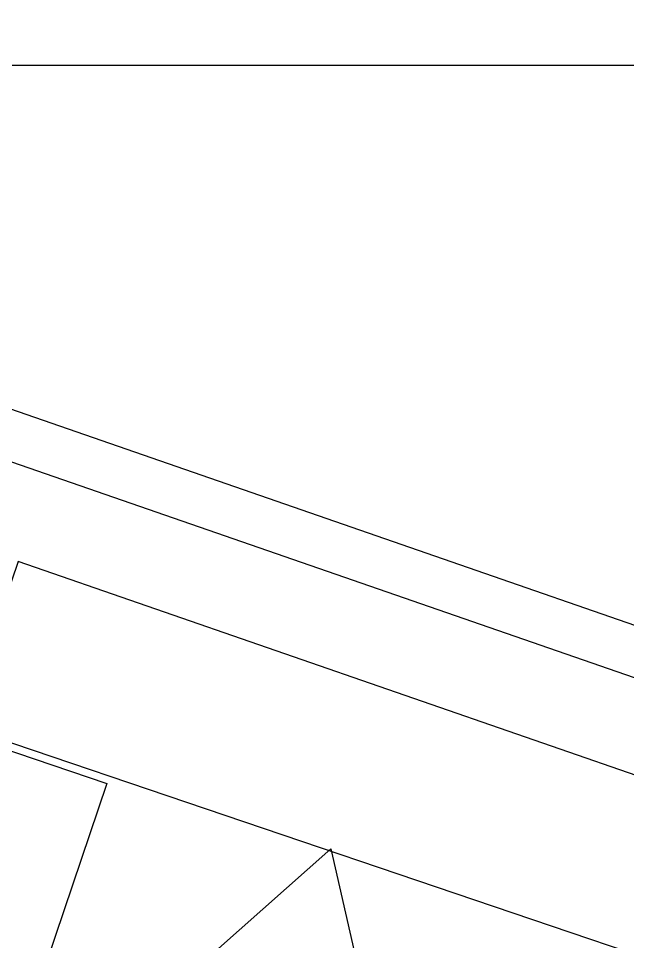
# Model space of a CAD drawing. Header units: millimetres. Extents: x 173236 to 801264, y -94969 to 615039.
# Drawn here: x 647664 to 649189, y 135452 to 137762 of the extents above; entities that cross this region are included whole.
import ezdxf

# ---------------------------------------------------------------- set-up
doc = ezdxf.new("R2010")
doc.units = ezdxf.units.MM
doc.header["$MEASUREMENT"] = 0
doc.header["$PDMODE"] = 2
for name, color, linetype in [('VOX-A-ANNO-DIMS', 160, 'Continuous'), ('VOX-A-ANNO-GRID-LINE', 254, 'Continuous'), ('VOX-A-ELEV-1-NEAR', 130, 'Continuous'), ('VOX-A-FLOOR-LINE', 253, 'Continuous'), ('VOX-A-FURN-LAYOUT', 93, 'Continuous')]:
    doc.layers.add(name, color=color, linetype=linetype)
doc.layers.add('VOX-A-WALL-SECT', color=1, linetype='Continuous', lineweight=30)
doc.styles.add('1.5 mm Rotis Annotative', font='', dxfattribs={"height": 1.5})
doc.styles.get('1.5 mm Rotis Annotative').set_extended_font_data('Rotis Sans Serif')
doc.dimstyles.new('1.5 mm Rotis Annotative', dxfattribs={"dimtxt": 1.5, "dimasz": 1, "dimexe": 1.5, "dimexo": 0, "dimgap": 1, "dimtad": 1, "dimdec": 0, "dimrnd": 5, "dimzin": 0, "dimdsep": 46, "dimtxsty": '1.5 mm Rotis Annotative', "dimblk": 'ARCHTICK', "dimcen": 0.09, "dimdle": 1, "dimadec": 0, "dimazin": 0, "dimtfac": 1, "dimtdec": 0, "dimtofl": 0, "dimtmove": 1, "dimatfit": 3, "dimfxl": 2, "dimfxlon": 1, "dimtolj": 1, "dimtzin": 0, "dimarcsym": 0})

# ---------------------------------------------------------------- blocks, each defined once
blk = doc.blocks.new('dd')
at = {"layer": 'VOX-A-ANNO-GRID-LINE', "transparency": 33554610}
blk.add_line((725773.9, 159771.3), (698032.9, 159771.3), dxfattribs=at)
blk = doc.blocks.new('TYPICAL FLOOR PLAN')
at = {"layer": 'VOX-A-FLOOR-LINE'}
blk.add_lwpolyline([(990589.6, 124212.1), (998958.6, 121312), (995728.7, 112053.3), (994816.9, 112053.6), (994816.9, 112178.3), (985635.3, 112179.7)], dxfattribs=at)
at = {"layer": 'VOX-A-WALL-SECT'}
for points in [[(992197.3, 119589.6), (993390.5, 123109.8), (995441.2, 122399.6)], [(995366.6, 122182), (993428.7, 122853.2), (991298, 116567.2)]]:
    blk.add_lwpolyline(points, dxfattribs=at)
blk = doc.blocks.new('BED3')
at = {"layer": 'VOX-A-FURN-LAYOUT', "lineweight": -3}
for points in [[(4932.245, 1312.428), (4932.245, 1276.436), (4854.251, 1276.436), (4854.251, 1312.428)], [(4891.245, 1312.644), (4901.044, 1296.641), (4870.569, 1276.436)], [(4868.252, 1311.643), (4868.252, 1277.241), (4855.037, 1277.241), (4855.037, 1311.643)]]:
    blk.add_lwpolyline(points, close=True, dxfattribs=at)
blk = doc.blocks.new('bdd')
at = {"xscale": -25.39999999999991, "yscale": 25.39999999999999, "zscale": 25.39999999999999, "rotation": 269.9454748640658}
blk.add_blockref('BED3', (760341.7, -204599.3), dxfattribs=at)
blk = doc.blocks.new('1ST FLOOR FURNITURE')
at = {"layer": 'VOX-A-WALL-SECT', "xscale": -0.9999999999999977, "rotation": 251.233263268141}
blk.add_blockref('bdd', (470164.1, -607987.7), dxfattribs=at)
blk = doc.blocks.new('_ArchTick')
at = {"color": 0, "linetype": 'ByBlock', "const_width": 0.15}
blk.add_lwpolyline([(-0.5, -0.5), (0.5, 0.5)], dxfattribs=at)
blk = doc.blocks.new('*D504')
at = {"layer": 'Defpoints', "color": 0, "transparency": 16777216}
for p in [(647749.7, 174989.1), (646011.1, 171179.2), (647749.7, 170577.1)]:
    blk.add_point(p, dxfattribs=at)
at = {"layer": 'VOX-A-ANNO-DIMS', "color": 0, "lineweight": -2, "transparency": 16777216}
for p, q in [((646011.1, 174789.1), (646011.1, 175139.1)), ((647749.7, 174789.1), (647749.7, 175139.1)), ((645911.1, 174989.1), (647849.7, 174989.1))]:
    blk.add_line(p, q, dxfattribs=at)
at = {"layer": 'VOX-A-ANNO-DIMS', "color": 0, "lineweight": -2, "transparency": 16777216, "xscale": 100, "yscale": 100, "zscale": 100}
for p, rotation in [((646011.1, 174989.1), 180.00000000007), ((647749.7, 174989.1), 7.002309186710079e-11)]:
    blk.add_blockref('_ArchTick', p, dxfattribs=dict(at, rotation=rotation))
at = {"layer": 'VOX-A-ANNO-DIMS', "color": 0, "transparency": 16777216, "insert": (646880.4, 175165.3), "char_height": 150, "attachment_point": 5, "style": '1.5 mm Rotis Annotative'}
blk.add_mtext('\\A1;1740', dxfattribs=at)
blk = doc.blocks.new('*D505')
at = {"layer": 'Defpoints', "color": 0, "transparency": 16777216}
for p in [(649800.6, 174989.1), (647749.7, 170577.1), (649800.6, 169865.3)]:
    blk.add_point(p, dxfattribs=at)
at = {"layer": 'VOX-A-ANNO-DIMS', "color": 0, "lineweight": -2, "transparency": 16777216}
for p, q in [((647749.7, 174789.1), (647749.7, 175139.1)), ((649800.6, 174789.1), (649800.6, 175139.1)), ((647649.7, 174989.1), (649900.6, 174989.1))]:
    blk.add_line(p, q, dxfattribs=at)
at = {"layer": 'VOX-A-ANNO-DIMS', "color": 0, "lineweight": -2, "transparency": 16777216, "xscale": 100, "yscale": 100, "zscale": 100}
for p, rotation in [((647749.7, 174989.1), 180.00000000007), ((649800.6, 174989.1), 7.002309186710079e-11)]:
    blk.add_blockref('_ArchTick', p, dxfattribs=dict(at, rotation=rotation))
at = {"layer": 'VOX-A-ANNO-DIMS', "color": 0, "transparency": 16777216, "insert": (648775.1, 175165.3), "char_height": 150, "attachment_point": 5, "style": '1.5 mm Rotis Annotative'}
blk.add_mtext('\\A1;2050', dxfattribs=at)
blk = doc.blocks.new('DIM')
at = {"layer": 'VOX-A-ANNO-DIMS'}
for base, p1, p2, picture, middle in [((647749.7, 174989.1), (646011.1, 171179.2), (647749.7, 170577.1), '*D504', (646880.4, 175165.3)), ((649800.6, 174989.1), (647749.7, 170577.1), (649800.6, 169865.3), '*D505', (648775.1, 175165.3))]:
    dim = blk.add_linear_dim(base=base, p1=p1, p2=p2, angle=180, dimstyle='1.5 mm Rotis Annotative', dxfattribs=at)
    dim.commit()
    dim.dimension.update_dxf_attribs({"geometry": picture, "text_midpoint": middle})

msp = doc.modelspace()

# ---------------------------------------------------------------- block references
at = {"layer": 'VOX-A-ANNO-GRID-LINE'}
msp.add_blockref('dd', (-68075.9, -22127.2), dxfattribs=at)

# ---------------------------------------------------------------- next in the draw order: block references
msp.add_blockref('TYPICAL FLOOR PLAN', (-345765.8, 13550.1))

# ---------------------------------------------------------------- next in the draw order: block references
msp.add_blockref('DIM', (0, -33917.2))
at = {"layer": 'VOX-A-ELEV-1-NEAR'}
msp.add_blockref('1ST FLOOR FURNITURE', (-977.1, -33792.1), dxfattribs=at)

doc.saveas('drawing.dxf')
